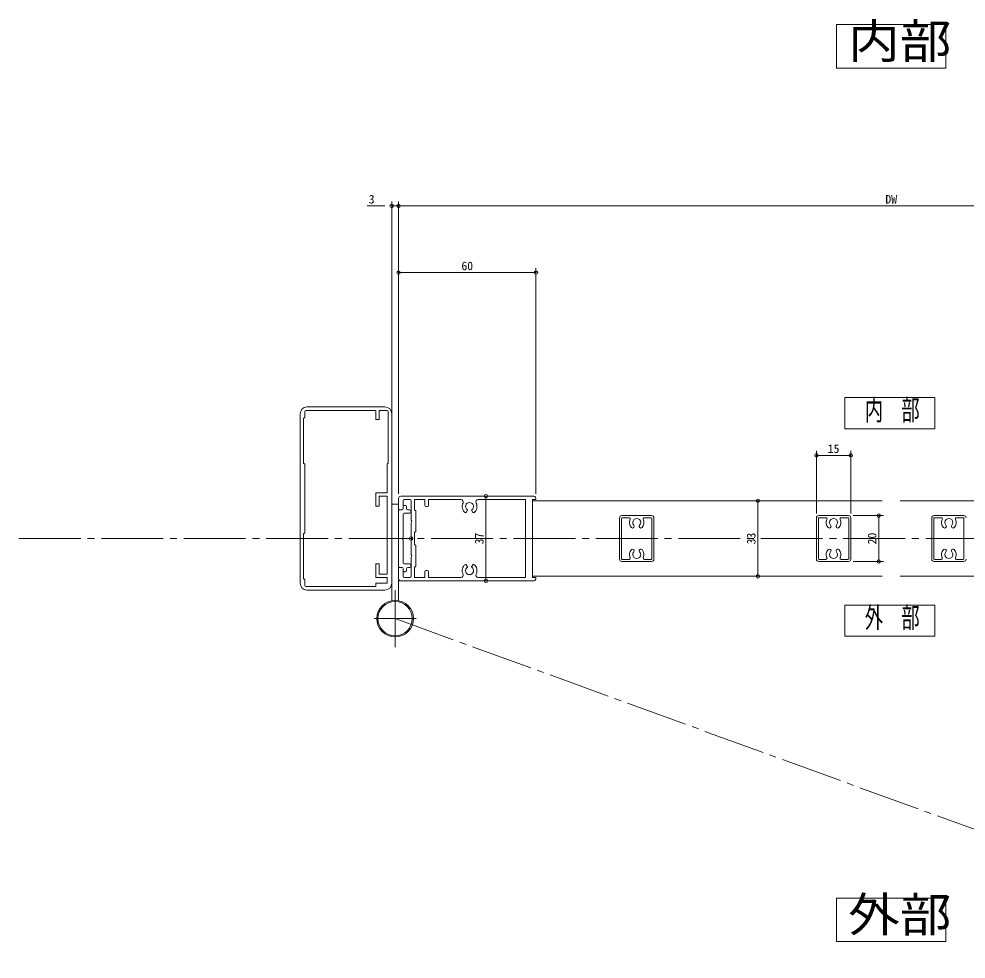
# Model space of a CAD drawing. Units: millimetres at full size. Extents: x -600 to 2301, y -735 to 832.
# Drawn here: x 1526.8 to 1940.5, y 130.2 to 541 of the extents above; entities that cross this region are included whole.
import ezdxf
from ezdxf.enums import TextEntityAlignment as Align

# ---------------------------------------------------------------- set-up
doc = ezdxf.new("R2010")
doc.units = ezdxf.units.MM
doc.header["$LTSCALE"] = 3
doc.header["$PDMODE"] = 32
doc.header["$PDSIZE"] = 1.5
doc.linetypes.add('CHAIN2', pattern=[12, 9, -1, 1, -1])
for name, color, linetype, lineweight in [('0-0_アンカー', 7, 'Continuous', 18), ('0-1_1手摺寸法', 6, 'Continuous', 18), ('0-2_3中心線', 2, 'CHAIN2', 18), ('0-3_41ｱﾙﾐ', 6, 'Continuous', 18), ('0-8_CSLAYER2', 7, 'Continuous', 18), ('0-E_P4-12', 7, 'Continuous', 18)]:
    doc.layers.add(name, color=color, linetype=linetype, lineweight=lineweight)
doc.styles.add('ＭＳ ゴシック', font='')
doc.styles.get('ＭＳ ゴシック').set_extended_font_data('MS Gothic')

msp = doc.modelspace()

# ---------------------------------------------------------------- linework, layer by layer
at = {"layer": '0-0_アンカー', "color": 4, "lineweight": 9}
for p, q in [((1686.628, 459.283), (1678.962, 459.283)), ((1689.628, 334.247), (1689.628, 461.283)), ((1692.628, 459.283), (1689.628, 459.283)), ((1689.628, 459.283), (1692.628, 459.283)), ((1692.628, 333.448), (1692.628, 461.283)), ((1692.628, 333.448), (1692.628, 461.283)), ((2122.926, 459.283), (1692.628, 459.283)), ((1695.628, 459.283), (1698.628, 459.283)), ((1695.628, 459.283), (2119.926, 459.283)), ((1692.628, 333.448), (1692.628, 432.166)), ((1752.628, 333.448), (1752.628, 432.166)), ((1692.628, 430.165), (1752.628, 430.165)), ((1749.628, 430.165), (1695.628, 430.165)), ((1875.095, 324.947), (1875.095, 352.307)), ((1890.095, 324.947), (1890.095, 352.307)), ((1890.095, 350.307), (1875.095, 350.307)), ((1878.095, 350.307), (1887.095, 350.307)), ((1749.234, 332.447), (1728.773, 332.447)), ((1730.773, 295.447), (1730.773, 332.447)), ((1730.773, 329.447), (1730.773, 298.447)), ((1829.471, 330.448), (1851.55, 330.448)), ((1849.55, 297.448), (1849.55, 330.448)), ((1849.55, 327.448), (1849.55, 300.448)), ((1891.095, 323.947), (1904.331, 323.947)), ((1902.331, 303.947), (1902.331, 323.947)), ((1902.331, 320.947), (1902.331, 306.947)), ((1891.095, 303.947), (1904.331, 303.947)), ((1749.234, 295.447), (1728.773, 295.447)), ((1829.471, 297.448), (1851.55, 297.448))]:
    msp.add_line(p, q, dxfattribs=at)
at = {"layer": '0-0_アンカー'}
for p, q in [((1692.628, 331.447), (1692.628, 327.047)), ((1693.629, 332.447), (1751.629, 332.447)), ((1695.129, 330.947), (1697.629, 330.947)), ((1699.629, 330.947), (1699.629, 326.548)), ((1699.629, 330.947), (1704.129, 330.947)), ((1704.129, 330.947), (1704.129, 328.447)), ((1705.629, 330.947), (1719.879, 330.947)), ((1705.629, 330.947), (1705.629, 328.447)), ((1727.379, 330.947), (1748.128, 330.947)), ((1748.128, 330.947), (1748.128, 296.947)), ((1751.128, 330.947), (1752.398, 330.947)), ((1694.629, 330.448), (1694.629, 327.047)), ((1694.629, 327.947), (1694.629, 327.047)), ((1695.628, 328.447), (1695.129, 328.447)), ((1696.129, 327.947), (1696.129, 327.047)), ((1698.129, 330.448), (1698.129, 322.02)), ((1704.628, 327.947), (1705.129, 327.947)), ((1692.628, 326.047), (1692.628, 313.948)), ((1693.129, 326.548), (1694.128, 326.548)), ((1694.128, 326.548), (1693.129, 326.548)), ((1694.629, 324.547), (1694.629, 314.519)), ((1697.429, 325.048), (1695.129, 325.048)), ((1697.429, 326.548), (1696.629, 326.548)), ((1697.929, 326.047), (1697.929, 325.547)), ((1699.629, 326.548), (1700.128, 326.047)), ((1700.128, 326.047), (1700.128, 317.047)), ((1722.715, 326.364), (1722.142, 325.374)), ((1724.543, 326.364), (1725.115, 325.374)), ((1698.129, 322.02), (1698.409, 321.535)), ((1698.129, 320.875), (1698.409, 321.36)), ((1698.129, 320.875), (1698.129, 314.52)), ((1694.629, 314.519), (1694.347, 314.032)), ((1698.129, 314.52), (1698.409, 314.035)), ((1699.629, 316.547), (1700.128, 317.047)), ((1699.629, 316.547), (1699.629, 313.948)), ((1692.628, 301.847), (1692.628, 313.948)), ((1694.629, 313.376), (1694.347, 313.863)), ((1694.629, 303.347), (1694.629, 313.376)), ((1698.129, 313.375), (1698.409, 313.86)), ((1698.129, 313.375), (1698.129, 307.02)), ((1699.629, 311.347), (1699.629, 313.948)), ((1699.629, 311.347), (1700.128, 310.847)), ((1700.128, 301.847), (1700.128, 310.847)), ((1698.129, 307.02), (1698.409, 306.535)), ((1698.129, 305.875), (1698.409, 306.36)), ((1697.429, 302.848), (1695.129, 302.848)), ((1697.929, 301.847), (1697.929, 302.347)), ((1698.129, 305.875), (1698.129, 297.448)), ((1722.715, 301.531), (1722.142, 302.521)), ((1724.543, 301.531), (1725.115, 302.521)), ((1692.628, 300.847), (1692.628, 296.447)), ((1692.628, 296.447), (1692.628, 300.847)), ((1693.129, 301.348), (1694.128, 301.348)), ((1694.128, 301.348), (1693.129, 301.348)), ((1694.629, 299.947), (1694.629, 300.847)), ((1694.629, 300.847), (1694.629, 297.448)), ((1694.629, 297.448), (1694.629, 300.847)), ((1695.628, 299.447), (1695.129, 299.447)), ((1696.129, 299.947), (1696.129, 300.847)), ((1697.429, 301.348), (1696.629, 301.348)), ((1699.629, 301.348), (1700.128, 301.847)), ((1699.629, 296.947), (1699.629, 301.348)), ((1704.129, 296.947), (1704.129, 299.447)), ((1704.628, 299.947), (1705.129, 299.947)), ((1705.629, 296.947), (1705.629, 299.447)), ((1693.629, 295.447), (1751.629, 295.447)), ((1695.129, 296.947), (1697.629, 296.947)), ((1699.629, 296.947), (1704.129, 296.947)), ((1705.629, 296.947), (1719.879, 296.947)), ((1727.379, 296.947), (1748.128, 296.947))]:
    msp.add_line(p, q, dxfattribs=at)
msp.add_lwpolyline([(1751.128, 330.947), (1751.128, 296.947), (1752.398, 296.947)], dxfattribs=at)
for centre, radius, start, end in [((1693.629, 331.447), 1, 90, 180), ((1695.129, 330.448), 0.5, 90, 180), ((1697.629, 330.448), 0.5, 0, 90), ((1719.879, 329.947), 1, 331.928, 90), ((1727.379, 329.947), 1, 90, 208.072), ((1751.629, 331.447), 1, 333.167, 90), ((1752.394, 331.136), 0.189, 268.877, 312.046), ((1693.129, 327.047), 0.5, 180, 270), ((1694.128, 327.047), 0.5, 270, 0), ((1694.128, 327.047), 0.5, 270, 0), ((1695.129, 327.947), 0.5, 90, 180), ((1695.628, 327.947), 0.5, 0, 90), ((1696.629, 327.047), 0.5, 180, 270), ((1704.628, 328.447), 0.5, 180, 270), ((1705.129, 328.447), 0.5, 270, 0), ((1723.629, 327.947), 3.25, 151.928, 235.941), ((1723.629, 327.947), 1.75, 90, 237.306), ((1723.629, 327.947), 1.75, 302.694, 90), ((1723.629, 327.947), 3.25, 304.059, 28.072), ((1693.129, 326.047), 0.5, 90, 180), ((1695.129, 324.547), 0.5, 90, 180), ((1697.429, 326.047), 0.5, 0, 90), ((1697.429, 325.547), 0.5, 270, 0), ((1721.863, 325.631), 0.38, 261.732, 317.349), ((1722.628, 326.399), 0.0936, 338.01, 60.613), ((1724.63, 326.399), 0.0936, 119.387, 201.99), ((1725.394, 325.631), 0.38, 222.651, 278.268), ((1698.229, 321.448), 0.2, 325.881, 34.119), ((1694.529, 313.948), 0.2, 144.917, 215.083), ((1698.229, 313.948), 0.2, 325.881, 34.119), ((1698.229, 306.448), 0.2, 325.881, 34.119), ((1695.129, 303.347), 0.5, 180, 270), ((1697.429, 302.347), 0.5, 0, 90), ((1723.629, 299.947), 3.25, 124.059, 208.072), ((1721.863, 302.264), 0.38, 42.651, 98.268), ((1725.394, 302.264), 0.38, 81.732, 137.349), ((1723.629, 299.947), 3.25, 331.928, 55.941), ((1693.129, 301.847), 0.5, 180, 270), ((1693.129, 300.847), 0.5, 90, 180), ((1694.128, 300.847), 0.5, 0, 90), ((1694.128, 300.847), 0.5, 0, 90), ((1695.129, 299.947), 0.5, 180, 270), ((1695.628, 299.947), 0.5, 270, 0), ((1696.629, 300.847), 0.5, 90, 180), ((1697.429, 301.847), 0.5, 270, 0), ((1704.628, 299.447), 0.5, 90, 180), ((1705.129, 299.447), 0.5, 0, 90), ((1719.879, 297.947), 1, 270, 28.072), ((1723.629, 299.947), 1.75, 122.694, 270), ((1722.628, 301.495), 0.0936, 299.387, 21.99), ((1723.629, 299.947), 1.75, 270, 57.306), ((1724.63, 301.495), 0.0936, 158.01, 240.613), ((1727.379, 297.947), 1, 151.928, 270), ((1693.629, 296.447), 1, 180, 270), ((1695.129, 297.448), 0.5, 180, 270), ((1697.629, 297.448), 0.5, 270, 0), ((1751.629, 296.447), 1, 270, 26.833), ((1752.394, 296.758), 0.189, 47.954, 91.123)]:
    msp.add_arc(centre, radius, start, end, dxfattribs=at)
at = {"layer": '0-0_アンカー', "color": 4}
for p in [(1689.628, 459.283), (1692.628, 459.283), (1692.628, 430.165), (1752.628, 430.165), (1875.095, 350.307), (1890.095, 350.307), (1730.773, 332.447), (1849.55, 330.448), (1902.331, 323.947), (1902.331, 303.947), (1849.55, 297.448), (1730.773, 295.447)]:
    msp.add_point(p, dxfattribs=at)
at = {"layer": '0-0_アンカー'}
msp.add_point((1698.129, 313.948), dxfattribs=at)
at = {"layer": '0-1_1手摺寸法'}
for p, q in [((1649.629, 294.448), (1649.629, 368.447)), ((1651.629, 369.448), (1651.629, 366.947)), ((1651.629, 366.947), (1651.629, 369.448)), ((1682.629, 369.947), (1652.128, 369.947)), ((1686.628, 371.447), (1652.629, 371.447)), ((1682.629, 369.947), (1682.629, 365.947)), ((1687.629, 369.947), (1684.129, 369.947)), ((1684.129, 369.947), (1684.129, 365.947)), ((1688.128, 346.948), (1688.128, 369.448)), ((1689.628, 294.448), (1689.628, 368.447)), ((1651.129, 346.948), (1651.129, 366.448)), ((1684.129, 365.947), (1682.629, 365.947)), ((1651.629, 316.447), (1651.629, 346.447)), ((1687.629, 333.947), (1687.629, 346.447)), ((1682.629, 333.947), (1682.629, 328.048)), ((1687.629, 333.947), (1682.629, 333.947)), ((1687.629, 332.447), (1684.129, 332.447)), ((1687.629, 298.447), (1687.629, 332.447)), ((1651.129, 296.447), (1651.129, 315.947)), ((1684.129, 302.848), (1682.629, 302.848)), ((1682.629, 296.947), (1682.629, 302.848)), ((1684.129, 298.447), (1684.129, 302.848)), ((1687.629, 298.447), (1684.129, 298.447)), ((1651.629, 293.447), (1651.629, 295.948)), ((1687.629, 296.947), (1682.629, 296.947)), ((1682.629, 292.948), (1682.629, 294.448)), ((1687.629, 294.448), (1682.629, 294.448)), ((1687.629, 294.448), (1687.629, 296.947)), ((1682.629, 292.948), (1652.128, 292.948)), ((1686.628, 291.448), (1652.629, 291.448))]:
    msp.add_line(p, q, dxfattribs=at)
at = {"layer": '0-1_1手摺寸法', "color": 7}
for p, q in [((1651.129, 366.448), (1651.629, 366.947)), ((1651.129, 346.948), (1651.629, 346.447)), ((1688.128, 346.948), (1687.629, 346.447)), ((1651.129, 315.947), (1651.629, 316.447)), ((1651.129, 296.447), (1651.629, 295.948))]:
    msp.add_line(p, q, dxfattribs=at)
at = {"layer": '0-1_1手摺寸法'}
msp.add_lwpolyline([(1684.129, 332.447), (1684.129, 328.048), (1682.629, 328.048)], dxfattribs=at)
for centre, radius, start, end in [((1652.629, 368.447), 3, 90, 180), ((1652.128, 369.448), 0.5, 90, 180), ((1686.628, 368.447), 3, 0, 90), ((1687.629, 369.448), 0.5, 0, 90), ((1652.629, 294.448), 3, 180, 270), ((1686.628, 294.448), 3, 270, 0), ((1652.128, 293.447), 0.5, 180, 270)]:
    msp.add_arc(centre, radius, start, end, dxfattribs=at)
at = {"layer": '0-2_3中心線'}
for p, q in [((1526.828, 313.948), (2301.062, 313.948)), ((1691.128, 278.947), (2099.873, 130.177))]:
    msp.add_line(p, q, dxfattribs=at)
at = {"layer": '0-3_41ｱﾙﾐ'}
for p, q in [((1751.128, 330.448), (1903.813, 330.448)), ((1911.741, 330.448), (2064.426, 330.448)), ((1751.128, 297.448), (1903.813, 297.448)), ((1911.741, 297.448), (2064.426, 297.448))]:
    msp.add_line(p, q, dxfattribs=at)
at = {"layer": '0-8_CSLAYER2'}
for p, q in [((1689.628, 328.948), (1692.628, 328.948)), ((1689.628, 286.806), (1689.628, 328.948)), ((1692.628, 286.806), (1692.628, 328.948)), ((1789.129, 322.948), (1789.129, 313.948)), ((1790.029, 322.747), (1790.029, 313.948)), ((1790.128, 323.947), (1803.129, 323.947)), ((1790.329, 323.047), (1793.293, 323.047)), ((1799.965, 323.047), (1802.929, 323.047)), ((1803.229, 322.747), (1803.229, 313.948)), ((1804.129, 322.948), (1804.129, 313.948)), ((1875.095, 322.948), (1875.095, 313.948)), ((1875.995, 322.747), (1875.995, 313.948)), ((1876.095, 323.947), (1889.095, 323.947)), ((1876.295, 323.047), (1879.259, 323.047)), ((1885.931, 323.047), (1888.895, 323.047)), ((1889.195, 322.747), (1889.195, 313.948)), ((1890.095, 322.948), (1890.095, 313.948)), ((1925.459, 322.948), (1925.459, 313.948)), ((1926.359, 322.747), (1926.359, 313.948)), ((1939.459, 323.947), (1926.459, 323.947)), ((1929.623, 323.047), (1926.659, 323.047)), ((1939.259, 323.047), (1936.295, 323.047)), ((1939.559, 322.747), (1939.559, 313.948)), ((1789.129, 304.948), (1789.129, 313.948)), ((1790.029, 305.147), (1790.029, 313.948)), ((1803.229, 305.147), (1803.229, 313.948)), ((1804.129, 304.948), (1804.129, 313.948)), ((1875.095, 304.948), (1875.095, 313.948)), ((1875.995, 305.147), (1875.995, 313.948)), ((1889.195, 305.147), (1889.195, 313.948)), ((1890.095, 304.948), (1890.095, 313.948)), ((1925.459, 304.948), (1925.459, 313.948)), ((1926.359, 305.147), (1926.359, 313.948)), ((1939.559, 305.147), (1939.559, 313.948)), ((1790.128, 303.947), (1803.129, 303.947)), ((1790.329, 304.847), (1793.293, 304.847)), ((1799.965, 304.847), (1802.929, 304.847)), ((1876.095, 303.947), (1889.095, 303.947)), ((1876.295, 304.847), (1879.259, 304.847)), ((1885.931, 304.847), (1888.895, 304.847)), ((1939.459, 303.947), (1926.459, 303.947)), ((1929.623, 304.847), (1926.659, 304.847)), ((1939.259, 304.847), (1936.295, 304.847)), ((1692.628, 286.806), (1692.628, 299.347))]:
    msp.add_line(p, q, dxfattribs=at)
at = {"layer": '0-8_CSLAYER2', "linetype": 'CHAIN2'}
for p, q in [((1691.128, 291.418), (1691.128, 266.477)), ((1700.305, 278.947), (1681.952, 278.947))]:
    msp.add_line(p, q, dxfattribs=at)
at = {"layer": '0-8_CSLAYER2'}
for points in [[(1887.525, 375.558), (1926.838, 375.558), (1926.838, 361.938), (1887.525, 361.938)], [(1887.525, 284.86), (1926.838, 284.86), (1926.838, 271.239), (1887.525, 271.239)]]:
    msp.add_lwpolyline(points, close=True, dxfattribs=at)
for radius in [8, 7.5]:
    msp.add_circle((1691.128, 278.947), radius, dxfattribs=at)
for centre, radius, start, end in [((1790.128, 322.948), 1, 90, 180), ((1790.329, 322.747), 0.3, 90, 180), ((1793.293, 322.547), 0.5, 334.378, 90), ((1796.629, 320.947), 1.75, 316.844, 223.156), ((1799.965, 322.547), 0.5, 90, 205.622), ((1802.929, 322.747), 0.3, 0, 90), ((1803.129, 322.948), 1, 0, 90), ((1876.095, 322.948), 1, 90, 180), ((1876.295, 322.747), 0.3, 90, 180), ((1879.259, 322.547), 0.5, 334.378, 90), ((1882.595, 320.947), 1.75, 316.844, 223.156), ((1885.931, 322.547), 0.5, 90, 205.622), ((1888.895, 322.747), 0.3, 0, 90), ((1889.095, 322.948), 1, 0, 90), ((1926.459, 322.948), 1, 90, 180), ((1926.659, 322.747), 0.3, 90, 180), ((1929.623, 322.547), 0.5, 334.378, 90), ((1932.959, 320.947), 1.75, 316.844, 223.156), ((1936.295, 322.547), 0.5, 90, 205.622), ((1939.259, 322.747), 0.3, 0, 90), ((1939.459, 322.948), 1, 0, 90), ((1796.629, 320.947), 3.2, 154.378, 223.156), ((1794.823, 319.255), 0.725, 223.156, 43.156), ((1798.434, 319.255), 0.725, 136.844, 316.844), ((1796.629, 320.947), 3.2, 316.844, 25.622), ((1882.595, 320.947), 3.2, 154.378, 223.156), ((1880.79, 319.255), 0.725, 223.156, 43.156), ((1884.401, 319.255), 0.725, 136.844, 316.844), ((1882.595, 320.947), 3.2, 316.844, 25.622), ((1932.959, 320.947), 3.2, 154.378, 223.156), ((1931.154, 319.255), 0.725, 223.156, 43.156), ((1934.764, 319.255), 0.725, 136.844, 316.844), ((1932.959, 320.947), 3.2, 316.844, 25.622), ((1796.629, 306.947), 3.2, 136.844, 205.622), ((1794.823, 308.64), 0.725, 316.844, 136.844), ((1796.629, 306.947), 1.75, 136.844, 43.156), ((1798.434, 308.64), 0.725, 43.156, 223.156), ((1796.629, 306.947), 3.2, 334.378, 43.156), ((1882.595, 306.947), 3.2, 136.844, 205.622), ((1880.79, 308.64), 0.725, 316.844, 136.844), ((1882.595, 306.947), 1.75, 136.844, 43.156), ((1884.401, 308.64), 0.725, 43.156, 223.156), ((1882.595, 306.947), 3.2, 334.378, 43.156), ((1932.959, 306.947), 3.2, 136.844, 205.622), ((1931.154, 308.64), 0.725, 316.844, 136.844), ((1932.959, 306.947), 1.75, 136.844, 43.156), ((1934.764, 308.64), 0.725, 43.156, 223.156), ((1932.959, 306.947), 3.2, 334.378, 43.156), ((1790.128, 304.948), 1, 180, 270), ((1790.329, 305.147), 0.3, 180, 270), ((1793.293, 305.347), 0.5, 270, 25.622), ((1799.965, 305.347), 0.5, 154.378, 270), ((1802.929, 305.147), 0.3, 270, 0), ((1803.129, 304.948), 1, 270, 0), ((1876.095, 304.948), 1, 180, 270), ((1876.295, 305.147), 0.3, 180, 270), ((1879.259, 305.347), 0.5, 270, 25.622), ((1885.931, 305.347), 0.5, 154.378, 270), ((1888.895, 305.147), 0.3, 270, 0), ((1889.095, 304.948), 1, 270, 0), ((1926.459, 304.948), 1, 180, 270), ((1926.659, 305.147), 0.3, 180, 270), ((1929.623, 305.347), 0.5, 270, 25.622), ((1936.295, 305.347), 0.5, 154.378, 270), ((1939.259, 305.147), 0.3, 270, 0), ((1939.459, 304.948), 1, 270, 0)]:
    msp.add_arc(centre, radius, start, end, dxfattribs=at)
at = {"layer": '0-E_P4-12'}
for p, q in [((1883.946, 538.553), (1883.946, 519.547)), ((1883.946, 538.553), (1931.609, 538.553)), ((1883.946, 156.858), (1883.946, 137.853)), ((1883.946, 156.858), (1931.609, 156.858))]:
    msp.add_line(p, q, dxfattribs=at)
for points in [[(1883.946, 519.547), (1931.609, 519.547), (1931.609, 538.553)], [(1883.946, 137.853), (1931.609, 137.853), (1931.609, 156.858)]]:
    msp.add_lwpolyline(points, dxfattribs=at)

# ---------------------------------------------------------------- texts
at = {"layer": '0-0_アンカー', "color": 4, "style": 'ＭＳ ゴシック'}
for s, p in [('3', (1679.589, 459.211)), ('60', (1720.069, 430.094)), ('15', (1880.035, 350.235))]:
    msp.add_text(s, height=3.754, dxfattribs=at).set_placement(p, align=Align.BOTTOM_LEFT)
at = {"layer": '0-0_アンカー', "color": 3, "style": 'ＭＳ ゴシック'}
msp.add_text('DW', height=3.754, dxfattribs=at).set_placement((1905.217, 459.211), align=Align.BOTTOM_LEFT)
at = {"layer": '0-0_アンカー', "color": 3, "style": 'ＭＳ ゴシック', "width": 0.65}
for s, p in [('内\u3000部', (1896.226, 362.938)), ('外\u3000部', (1896.226, 272.239))]:
    msp.add_text(s, height=9.009, dxfattribs=at).set_placement(p, align=Align.BOTTOM_LEFT)
at = {"layer": '0-0_アンカー', "color": 4, "style": 'ＭＳ ゴシック'}
for s, p in [('37', (1730.845, 311.387)), ('33', (1849.622, 311.388)), ('20', (1902.403, 311.387))]:
    msp.add_text(s, height=3.754, rotation=90, dxfattribs=at).set_placement(p, align=Align.BOTTOM_LEFT)
at = {"layer": '0-E_P4-12', "style": 'ＭＳ ゴシック', "width": 1.1}
for s, p in [('内部', (1888.976, 519.316)), ('外部', (1888.976, 137.621))]:
    msp.add_text(s, height=15.01, dxfattribs=at).set_placement(p, align=Align.BOTTOM_LEFT)

doc.saveas('drawing.dxf')
